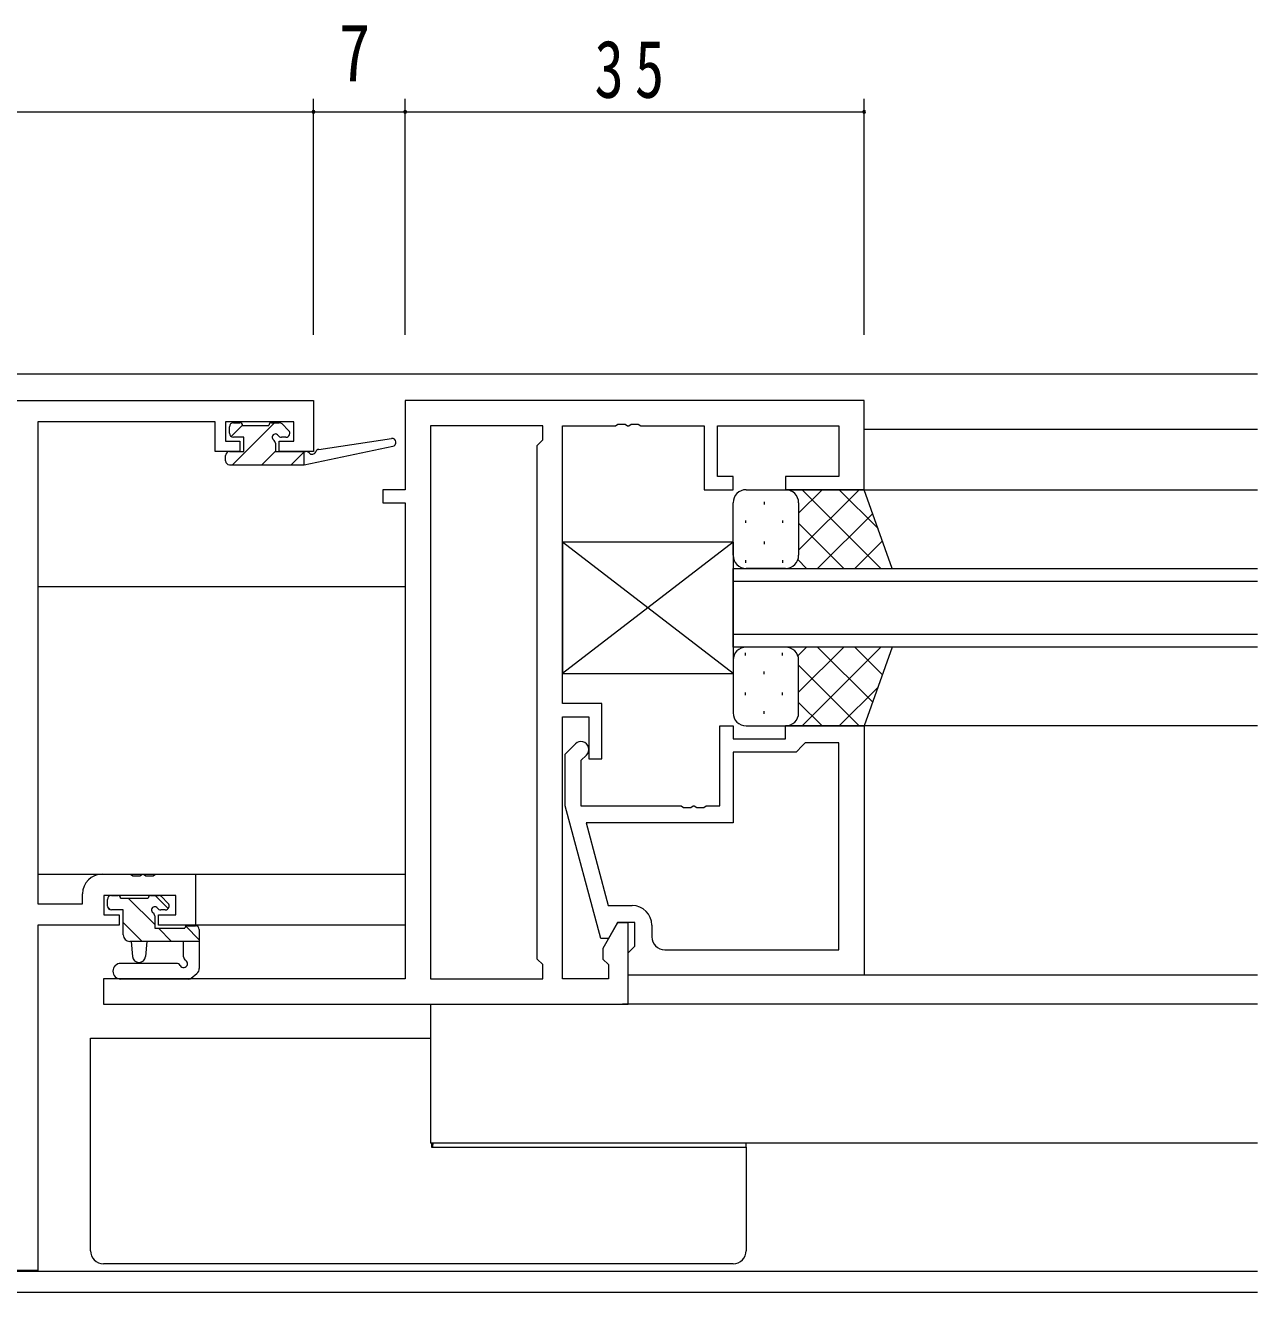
# Model space of a CAD drawing. Units: millimetres on the paper. Extents: x -397 to 397, y -282 to 282.
# Drawn here: x 154.3 to 248.3, y 4.3 to 100.9 of the extents above; entities that cross this region are included whole.
import ezdxf
from ezdxf.enums import TextEntityAlignment as Align

# ---------------------------------------------------------------- set-up
doc = ezdxf.new("R2010")
doc.units = ezdxf.units.MM
for name, color, linetype, lineweight in [('0-3_YKK_11', 7, 'Continuous', 18), ('0-4_YKK_12', 2, 'Continuous', 18), ('0-5_YKK_13', 4, 'Continuous', 18), ('0-6_YKK_D', 6, 'Continuous', 18)]:
    doc.layers.add(name, color=color, linetype=linetype, lineweight=lineweight)
doc.styles.add('ＭＳ ゴシック', font='')
doc.styles.get('ＭＳ ゴシック').set_extended_font_data('MS Gothic')

msp = doc.modelspace()

# ---------------------------------------------------------------- linework, layer by layer
at = {"layer": '0-3_YKK_11'}
for p, q in [((114.251, 72.312), (176.251, 72.312)), ((176.251, 72.312), (176.251, 68.412)), ((218.251, 72.312), (183.251, 72.312)), ((183.251, 72.312), (183.251, 65.512)), ((218.251, 65.512), (218.251, 72.312)), ((168.751, 70.682), (155.251, 70.682)), ((155.251, 70.682), (155.251, 33.942)), ((193.751, 70.382), (185.181, 70.382)), ((185.181, 70.382), (185.181, 28.242)), ((185.181, 70.382), (185.181, 28.242)), ((195.251, 49.212), (195.251, 70.382)), ((200.026, 70.502), (200.209, 70.382)), ((201.209, 70.382), (206.051, 70.382)), ((206.051, 70.382), (206.051, 65.512)), ((207.051, 70.382), (216.321, 70.382)), ((207.051, 66.512), (207.051, 70.382)), ((216.321, 70.382), (216.321, 66.512)), ((193.321, 29.742), (193.321, 68.882)), ((176.251, 68.412), (173.651, 68.412)), ((208.251, 66.512), (207.051, 66.512)), ((208.251, 65.512), (208.251, 66.512)), ((216.321, 66.512), (212.251, 66.512)), ((212.251, 66.512), (212.251, 65.512)), ((206.051, 65.512), (208.251, 65.512)), ((212.251, 65.512), (218.251, 65.512)), ((183.251, 64.512), (183.251, 28.242)), ((195.251, 28.242), (195.251, 48.212)), ((207.251, 41.413), (207.251, 47.513)), ((212.251, 47.513), (218.251, 47.513)), ((218.251, 47.513), (218.251, 28.513)), ((195.451, 45.361), (196.227, 46.137)), ((208.251, 45.513), (208.251, 40.113)), ((216.321, 46.213), (213.751, 46.213)), ((216.321, 30.443), (216.321, 46.213)), ((216.321, 30.443), (216.321, 46.213)), ((195.451, 41.416), (195.451, 45.361)), ((197.075, 45.288), (196.651, 44.864)), ((196.651, 44.864), (196.651, 41.413)), ((198.158, 31.313), (195.451, 41.416)), ((196.651, 41.413), (204.293, 41.413)), ((205.476, 41.293), (206.026, 41.293)), ((197.042, 40.113), (198.73, 33.813)), ((208.251, 40.113), (197.042, 40.113)), ((167.251, 36.212), (167.251, 32.312)), ((160.281, 34.582), (160.281, 33.112)), ((165.751, 34.582), (160.281, 34.582)), ((165.751, 33.112), (165.751, 34.582)), ((198.73, 33.813), (200.551, 33.813)), ((160.281, 33.112), (161.451, 33.112)), ((161.451, 33.112), (161.451, 32.312)), ((164.451, 33.112), (165.751, 33.112)), ((164.451, 32.312), (164.451, 33.112)), ((161.451, 32.312), (155.251, 32.312)), ((155.251, 32.312), (155.251, 6.012)), ((167.251, 32.312), (164.451, 32.312)), ((199.451, 32.512), (198.321, 30.555)), ((200.251, 32.512), (199.451, 32.512)), ((200.251, 26.312), (200.251, 32.512)), ((200.751, 30.713), (200.751, 32.513)), ((202.051, 32.313), (202.051, 31.443)), ((198.321, 30.555), (198.321, 29.742)), ((200.251, 30.213), (200.551, 30.513)), ((200.251, 28.513), (200.251, 30.213)), ((200.551, 30.513), (200.751, 30.713)), ((203.051, 30.443), (216.321, 30.443)), ((193.751, 29.312), (193.321, 29.742)), ((193.751, 28.242), (193.751, 29.312)), ((198.321, 29.742), (198.751, 29.312)), ((160.251, 28.242), (160.251, 26.312)), ((183.251, 28.242), (160.251, 28.242)), ((185.181, 28.242), (193.751, 28.242)), ((218.251, 28.513), (200.251, 28.513)), ((160.251, 26.312), (200.251, 26.312)), ((155.251, 6.012), (135.251, 6.012))]:
    msp.add_line(p, q, dxfattribs=at)
for points in [[(170.651, 68.412), (168.751, 68.412), (168.751, 70.682)], [(173.651, 68.412), (173.651, 69.212), (174.751, 69.212), (174.751, 70.682), (169.551, 70.682), (169.551, 69.212), (170.651, 69.212), (170.651, 68.412)], [(193.321, 68.882), (193.751, 69.312), (193.751, 70.382)], [(195.251, 70.382), (199.293, 70.382), (199.476, 70.502), (200.026, 70.502)], [(200.209, 70.382), (200.293, 70.382), (200.476, 70.502), (201.026, 70.502), (201.209, 70.382)], [(183.251, 65.512), (181.551, 65.512), (181.551, 64.512), (183.251, 64.512)], [(195.251, 48.212), (197.251, 48.212), (197.251, 45.012), (198.251, 45.012), (198.251, 49.212), (195.251, 49.212)], [(207.251, 47.513), (208.251, 47.513), (208.251, 46.513), (212.251, 46.513), (212.251, 47.513)], [(213.751, 46.213), (213.551, 46.013), (213.051, 45.513), (208.251, 45.513)], [(204.293, 41.413), (204.476, 41.293), (205.026, 41.293), (205.209, 41.413), (205.293, 41.413), (205.476, 41.293)], [(206.026, 41.293), (206.209, 41.413), (207.251, 41.413)], [(160.151, 36.212), (162.293, 36.212), (162.476, 36.092), (163.026, 36.092), (163.209, 36.212), (163.293, 36.212), (163.476, 36.092), (164.026, 36.092), (164.209, 36.212), (167.251, 36.212)], [(155.251, 33.942), (158.651, 33.942), (158.651, 34.712)], [(200.751, 32.513), (199.451, 32.513), (198.758, 31.313), (198.158, 31.313)], [(198.751, 29.312), (198.751, 28.242), (195.251, 28.242)]]:
    msp.add_lwpolyline(points, dxfattribs=at)
for centre, radius, start, end in [((196.651, 45.713), 0.6, 314.99999, 135.00001), ((160.151, 34.712), 1.5, 90.00001, 179.99999), ((200.551, 32.313), 1.5, 0.00001, 89.99999), ((203.051, 31.443), 1, 180.00001, 269.99999)]:
    msp.add_arc(centre, radius, start, end, dxfattribs=at)
at = {"layer": '0-4_YKK_12'}
for p, q in [((248.251, 74.312), (42.251, 74.312)), ((248.251, 70.112), (218.251, 70.112)), ((217.751, 65.512), (248.251, 65.512)), ((208.25, 53.512), (208.25, 59.512)), ((208.25, 59.512), (248.251, 59.512)), ((183.251, 58.112), (155.251, 58.112)), ((248.251, 58.512), (208.25, 58.512)), ((208.25, 54.512), (248.251, 54.512)), ((248.251, 53.512), (208.25, 53.512)), ((248.251, 47.513), (217.951, 47.513)), ((155.251, 36.212), (183.251, 36.212)), ((183.251, 32.312), (166.951, 32.312)), ((248.251, 28.512), (200.551, 28.512)), ((185.181, 26.312), (185.181, 15.713)), ((248.251, 26.312), (199.813, 26.312)), ((248.251, 15.713), (185.181, 15.713)), ((42.251, 5.942), (248.251, 5.942)), ((248.251, 4.312), (42.251, 4.312))]:
    msp.add_line(p, q, dxfattribs=at)
at = {"layer": '0-5_YKK_13'}
for p, q in [((173.273, 70.612), (170.073, 67.412)), ((170.151, 70.612), (170.651, 70.612)), ((173.051, 70.612), (173.651, 70.612)), ((173.863, 70.524), (174.363, 70.024)), ((169.851, 69.812), (169.851, 70.312)), ((170.85, 70.434), (169.981, 69.565)), ((170.851, 70.412), (172.851, 70.412)), ((170.951, 69.512), (170.151, 69.512)), ((170.951, 68.412), (170.951, 69.512)), ((173.351, 69.051), (173.351, 68.412)), ((174.151, 69.512), (173.812, 69.512)), ((175.549, 67.412), (182.31, 68.819)), ((176.663, 68.586), (182.205, 69.409)), ((169.551, 67.712), (169.551, 68.112)), ((169.851, 68.412), (170.951, 68.412)), ((173.351, 68.445), (172.318, 67.412)), ((173.351, 68.412), (175.549, 68.412)), ((175.549, 68.398), (174.563, 67.412)), ((175.549, 68.412), (175.636, 68.426)), ((175.549, 67.412), (175.549, 68.412)), ((169.851, 67.412), (175.549, 67.412)), ((209.251, 65.512), (212.251, 65.512)), ((218.251, 65.512), (212.251, 65.512)), ((213.251, 60.891), (217.871, 65.512)), ((213.251, 63.72), (215.043, 65.512)), ((213.519, 65.512), (219.519, 59.512)), ((216.347, 65.512), (219.308, 62.551)), ((220.394, 59.512), (218.251, 65.512)), ((208.251, 60.512), (208.251, 64.512)), ((210.614, 64.592), (210.614, 64.392)), ((213.251, 64.512), (213.251, 60.912)), ((213.251, 64.112), (213.251, 60.512)), ((209.199, 63.177), (209.199, 62.977)), ((212.029, 63.177), (212.029, 62.977)), ((213.251, 62.952), (216.691, 59.512)), ((214.699, 59.512), (218.895, 63.708)), ((195.251, 61.513), (195.251, 51.513)), ((208.251, 51.513), (195.251, 61.513)), ((208.251, 61.513), (195.251, 61.513)), ((208.251, 61.513), (208.251, 51.513)), ((210.614, 61.562), (210.614, 61.362)), ((217.528, 59.512), (219.639, 61.624)), ((209.199, 60.147), (209.199, 59.947)), ((212.029, 60.147), (212.029, 59.947)), ((213.194, 60.18), (213.862, 59.512)), ((212.251, 59.512), (209.251, 59.512)), ((212.251, 59.512), (220.394, 59.512)), ((212.251, 53.512), (209.251, 53.512)), ((220.394, 53.512), (212.251, 53.512)), ((213.194, 52.844), (213.862, 53.512)), ((213.251, 50.072), (216.691, 53.512)), ((213.519, 47.512), (219.519, 53.512)), ((214.699, 53.512), (218.895, 49.316)), ((217.528, 53.512), (219.639, 51.4)), ((220.394, 53.512), (218.251, 47.512)), ((208.251, 52.512), (208.251, 48.512)), ((209.199, 52.877), (209.199, 53.077)), ((212.029, 52.877), (212.029, 53.077)), ((213.251, 48.912), (213.251, 52.512)), ((210.614, 51.462), (210.614, 51.662)), ((213.251, 52.132), (217.871, 47.512)), ((213.251, 48.512), (213.251, 52.112)), ((216.347, 47.512), (219.308, 50.473)), ((209.199, 49.847), (209.199, 50.047)), ((212.029, 49.847), (212.029, 50.047)), ((213.251, 49.304), (215.043, 47.512)), ((210.614, 48.432), (210.614, 48.632)), ((209.251, 47.512), (212.251, 47.512)), ((218.251, 47.512), (212.251, 47.512)), ((160.551, 33.782), (160.551, 34.282)), ((160.851, 34.582), (161.351, 34.582)), ((161.551, 34.382), (163.651, 34.382)), ((164.151, 32.365), (162.134, 34.382)), ((163.851, 34.582), (164.451, 34.582)), ((165.177, 33.585), (164.179, 34.582)), ((164.663, 34.494), (165.163, 33.994)), ((160.781, 33.491), (160.559, 33.712)), ((161.751, 33.482), (160.851, 33.482)), ((161.751, 31.582), (161.751, 33.482)), ((164.151, 33.021), (164.151, 32.082)), ((164.951, 33.482), (164.612, 33.482)), ((163.189, 31.082), (161.751, 32.52)), ((164.151, 32.082), (166.451, 32.082)), ((165.434, 31.082), (164.434, 32.082)), ((167.551, 31.211), (166.524, 32.237)), ((166.651, 32.282), (167.251, 32.282)), ((167.551, 31.982), (167.551, 29.02)), ((167.551, 31.082), (162.251, 31.082)), ((162.351, 31.082), (162.453, 29.938)), ((163.551, 31.082), (163.449, 29.938)), ((166.351, 29.902), (166.351, 31.082)), ((165.815, 29.412), (161.567, 29.412)), ((166.746, 28.212), (161.567, 28.212)), ((166.936, 28.28), (167.367, 28.632)), ((159.251, 23.712), (160.251, 23.712)), ((159.251, 7.512), (159.251, 23.712)), ((160.251, 23.712), (185.181, 23.712)), ((185.348, 15.412), (185.369, 15.488)), ((185.369, 15.488), (185.389, 15.713)), ((209.251, 15.412), (209.251, 7.512)), ((208.251, 6.512), (160.251, 6.512))]:
    msp.add_line(p, q, dxfattribs=at)
for points in [[(208.251, 61.513), (195.251, 51.513), (208.251, 51.513)], [(185.251, 15.713), (185.251, 15.412), (208.251, 15.412)], [(208.251, 15.412), (209.251, 15.412), (209.251, 15.713)]]:
    msp.add_lwpolyline(points, dxfattribs=at)
for centre, radius, start, end in [((170.151, 70.312), 0.3, 90, 180), ((170.651, 70.412), 0.2, 0, 90), ((173.051, 70.412), 0.2, 90, 180), ((173.651, 70.312), 0.3, 45, 90), ((170.151, 69.812), 0.3, 180, 270), ((173.351, 69.512), 0.25, 33.05573, 236.94427), ((173.812, 69.812), 0.3, 213.05573, 270), ((174.151, 69.812), 0.3, 270, 45), ((173.051, 69.051), 0.3, 0, 56.94427), ((176.707, 68.289), 0.3, 98.44936, 158.44936), ((182.249, 69.112), 0.3, 281.74981, 98.44936), ((169.851, 68.112), 0.3, 90, 180), ((169.851, 67.712), 0.3, 180, 270), ((175.684, 68.13), 0.3, 39.19754, 99.19754), ((176.149, 68.509), 0.3, 219.19754, 338.44936), ((209.251, 64.512), 1, 90, 180), ((212.251, 64.512), 1, 0, 90), ((212.251, 64.512), 1, 0, 90), ((209.251, 60.512), 1, 180, 270), ((212.251, 60.512), 1, 270, 0), ((212.251, 60.512), 1, 270, 0), ((209.251, 52.512), 1, 90, 180), ((212.251, 52.512), 1, 0, 90), ((212.251, 52.512), 1, 0, 90), ((209.251, 48.512), 1, 180, 270), ((212.251, 48.512), 1, 270, 0), ((212.251, 48.512), 1, 270, 0), ((160.851, 34.282), 0.3, 90, 180), ((161.351, 34.382), 0.2, 0, 90), ((163.851, 34.382), 0.2, 90, 180), ((164.451, 34.282), 0.3, 45, 90), ((164.951, 33.782), 0.3, 270, 45), ((160.851, 33.782), 0.3, 180, 270), ((164.151, 33.482), 0.25, 33.05573, 236.94427), ((163.851, 33.021), 0.3, 0, 56.94427), ((164.612, 33.782), 0.3, 213.05573, 270), ((166.651, 32.082), 0.2, 90, 180), ((167.251, 31.982), 0.3, 0, 90), ((162.251, 31.582), 0.5, 180, 270), ((161.567, 28.812), 0.6, 90, 270), ((162.951, 29.982), 0.5, 185.09207, 354.90793), ((165.815, 29.112), 0.3, 26.74368, 90), ((166.351, 29.382), 0.3, 206.74368, 60), ((166.651, 29.902), 0.3, 180, 240), ((167.051, 29.02), 0.5, 309.23454, 0), ((166.746, 28.512), 0.3, 270, 309.23454), ((160.251, 7.512), 1, 180, 270), ((208.251, 7.512), 1, 270, 0)]:
    msp.add_arc(centre, radius, start, end, dxfattribs=at)
at = {"layer": '0-6_YKK_D'}
for p, q in [((176.251, 77.312), (176.251, 95.312)), ((176.251, 77.312), (176.251, 95.312)), ((183.251, 77.312), (183.251, 95.312)), ((183.251, 77.312), (183.251, 95.312)), ((218.251, 77.312), (218.251, 95.312)), ((114.251, 94.312), (176.251, 94.312)), ((176.251, 94.312), (183.251, 94.312)), ((183.251, 94.312), (218.251, 94.312))]:
    msp.add_line(p, q, dxfattribs=at)
for centre, start, end in [((176.251, 94.312), 0, 180), ((176.251, 94.312), 0, 180), ((176.251, 94.312), 180, 0), ((176.251, 94.312), 180, 0), ((183.251, 94.312), 0, 180), ((183.251, 94.312), 0, 180), ((183.251, 94.312), 180, 0), ((183.251, 94.312), 180, 0), ((218.251, 94.312), 0, 180), ((218.251, 94.312), 180, 0)]:
    msp.add_arc(centre, 0.106, start, end, dxfattribs=at)

# ---------------------------------------------------------------- texts
at = {"layer": '0-6_YKK_D', "color": 7, "style": 'ＭＳ ゴシック', "width": 0.8}
msp.add_text('7', height=4.399, dxfattribs=at).set_placement((178.204, 95.312), align=Align.BOTTOM_LEFT)
at = {"layer": '0-6_YKK_D', "color": 7, "insert": (197.681, 95.312), "char_height": 4.399, "attachment_point": 7, "style": 'ＭＳ ゴシック'}
msp.add_mtext('\\T1.37;\\W0.75;35', dxfattribs=at)

doc.saveas('drawing.dxf')
